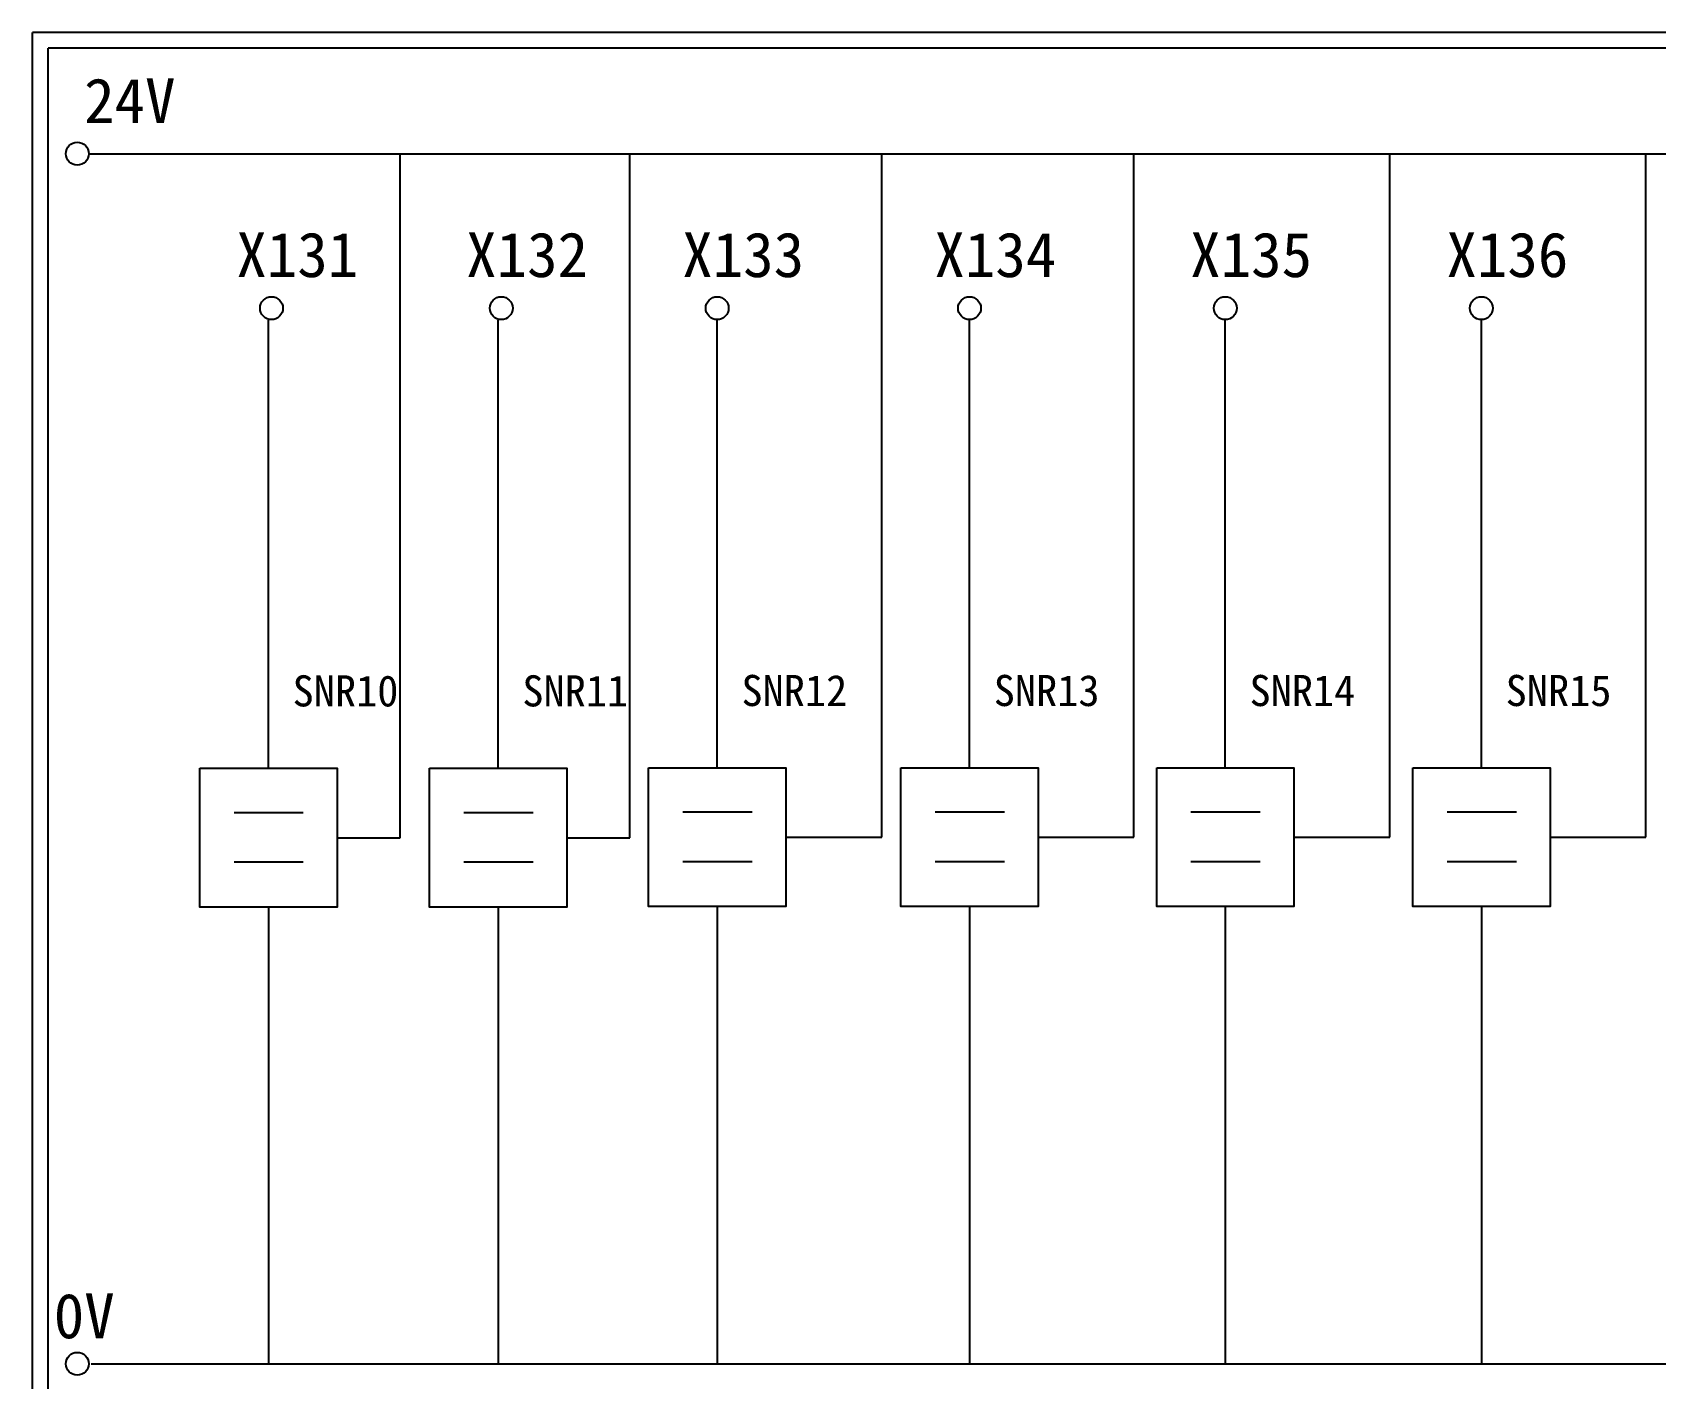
# Model space of a CAD drawing. Extents: x 275 to 562, y 265 to 469.
# Drawn here: x 274.9 to 405.4, y 360.7 to 468.9 of the extents above; entities that cross this region are included whole.
import ezdxf

# ---------------------------------------------------------------- set-up
doc = ezdxf.new("R2010")
doc.units = 0
doc.layers.get('0').update_dxf_attribs({"linetype": 'CONTINUOUS'})
doc.layers.add('圖框層', color=7, linetype='CONTINUOUS')
doc.layers.add('標尺寸層', color=3, linetype='CONTINUOUS')
doc.styles.add('STSL', font='kaiu.ttf')

msp = doc.modelspace()

# ---------------------------------------------------------------- linework, layer by layer
for p, q in [((304.45, 404.19), (304.45, 459.1)), ((322.91, 404.19), (322.91, 459.1)), ((343.17, 404.23), (343.17, 459.14)), ((363.44, 404.23), (363.44, 459.14)), ((384, 404.23), (384, 459.14)), ((404.6, 404.23), (404.6, 459.14)), ((293.87, 409.77), (293.87, 445.79)), ((312.33, 409.77), (312.33, 445.79)), ((329.94, 409.8), (329.94, 445.83)), ((350.22, 409.8), (350.22, 445.83)), ((370.78, 409.8), (370.78, 445.83)), ((391.37, 409.8), (391.37, 445.83)), ((299.38, 404.19), (304.45, 404.19)), ((317.85, 404.19), (322.91, 404.19)), ((335.46, 404.23), (343.17, 404.23)), ((355.73, 404.23), (363.44, 404.23)), ((376.29, 404.23), (384, 404.23)), ((396.89, 404.23), (404.6, 404.23)), ((293.87, 398.61), (293.87, 361.84)), ((312.33, 398.61), (312.33, 361.84)), ((329.94, 398.65), (329.94, 361.87)), ((350.22, 398.65), (350.22, 361.87)), ((370.78, 398.65), (370.78, 361.87)), ((391.37, 398.65), (391.37, 361.87))]:
    msp.add_line(p, q)
for points in [[(288.35, 409.77), (299.38, 409.77), (299.38, 398.61), (288.35, 398.61)], [(306.82, 409.77), (317.85, 409.77), (317.85, 398.61), (306.82, 398.61)], [(324.43, 409.8), (335.46, 409.8), (335.46, 398.65), (324.43, 398.65)], [(344.7, 409.8), (355.73, 409.8), (355.73, 398.65), (344.7, 398.65)], [(365.27, 409.8), (376.29, 409.8), (376.29, 398.65), (365.27, 398.65)], [(385.86, 409.8), (396.89, 409.8), (396.89, 398.65), (385.86, 398.65)]]:
    msp.add_lwpolyline(points, close=True)
at = {"layer": '圖框層', "color": 7}
for p, q in [((561.9, 468.91), (274.9, 468.91)), ((274.9, 264.95), (274.9, 468.91)), ((560.65, 467.66), (276.15, 467.66)), ((276.15, 266.2), (276.15, 467.66))]:
    msp.add_line(p, q, dxfattribs=at)
at = {"layer": '標尺寸層', "color": 7}
for p, q in [((279.42, 459.17), (557.02, 459.17)), ((291.11, 406.22), (296.67, 406.22)), ((309.57, 406.22), (315.14, 406.22)), ((327.18, 406.26), (332.75, 406.26)), ((347.46, 406.26), (353.03, 406.26)), ((368.02, 406.26), (373.59, 406.26)), ((388.61, 406.26), (394.18, 406.26)), ((291.11, 402.25), (296.67, 402.25)), ((309.57, 402.25), (315.14, 402.25)), ((327.18, 402.28), (332.75, 402.28)), ((347.46, 402.28), (353.03, 402.28)), ((368.02, 402.28), (373.59, 402.28)), ((388.61, 402.28), (394.18, 402.28)), ((279.63, 361.9), (557.5, 361.9))]:
    msp.add_line(p, q, dxfattribs=at)
for centre in [(278.5, 459.17), (294.11, 446.75), (312.58, 446.75), (329.94, 446.75), (350.22, 446.75), (370.78, 446.75), (391.37, 446.75), (278.5, 361.9)]:
    msp.add_circle(centre, 0.92, dxfattribs=at)

# ---------------------------------------------------------------- texts
at = {"layer": '圖框層', "color": 4, "style": 'STSL'}
for s, height, p in [('24V', 3.6, (279.05, 461.63)), ('X131', 3.6, (291.29, 449.25)), ('X132', 3.6, (309.76, 449.25)), ('X133', 3.6, (327.13, 449.25)), ('X134', 3.6, (347.4, 449.25)), ('X135', 3.6, (367.96, 449.25)), ('X136', 3.6, (388.56, 449.25)), ('SNR10', 2.5, (295.81, 414.74)), ('SNR11', 2.5, (314.28, 414.74)), ('SNR12', 2.5, (331.89, 414.77)), ('SNR13', 2.5, (352.17, 414.77)), ('SNR14', 2.5, (372.73, 414.77)), ('SNR15', 2.5, (393.32, 414.77)), ('0V', 3.6, (276.61, 363.95))]:
    msp.add_text(s, height=height, dxfattribs=at).set_placement(p)

doc.saveas('drawing.dxf')
